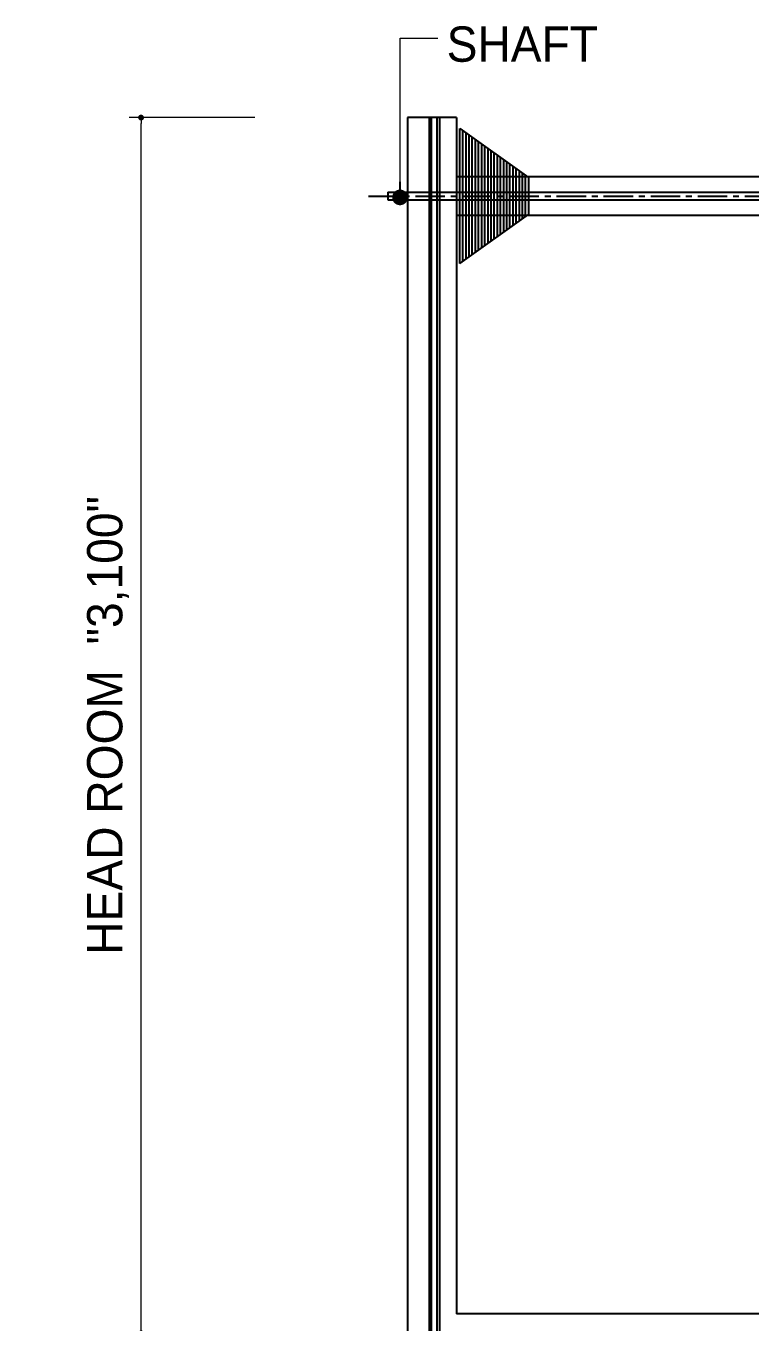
# Model space of a CAD drawing. Header units: millimetres. Extents: x 1448 to 104164, y -19509 to -89.
# Drawn here: x 78684 to 80531, y -5874 to -2569 of the extents above; entities that cross this region are included whole.
import ezdxf

# ---------------------------------------------------------------- set-up
doc = ezdxf.new("R2010")
doc.units = ezdxf.units.MM
doc.header["$LTSCALE"] = 60
doc.header["$MEASUREMENT"] = 0
doc.header["$PDSIZE"] = -10
doc.linetypes.add('CENTER', pattern=[2, 1.25, -0.25, 0.25, -0.25])
doc.layers.get('0').update_dxf_attribs({"linetype": 'CONTINUOUS'})
doc.layers.get('Defpoints').update_dxf_attribs({"color": 171, "linetype": 'CONTINUOUS'})
for name, color, linetype in [('(주)하나기공-DIM', 7, 'CONTINUOUS'), ('(주)하나기공-TEXT', 3, 'CONTINUOUS'), ('cen', 14, 'CONTINUOUS'), ('도면층2', 3, 'CONTINUOUS')]:
    doc.layers.add(name, color=color, linetype=linetype)
doc.styles.add('0T-OUT', font='H2GTRE.TTF')
doc.dimstyles.new('MAIN', dxfattribs={"dimtxt": 1.5, "dimasz": 0.5, "dimexe": 1, "dimexo": 2, "dimgap": 1, "dimtad": 1, "dimdec": 0, "dimdsep": 46, "dimlunit": 6, "dimtxsty": '0T-OUT', "dimblk": 'DOT', "dimcen": 2.5, "dimdle": 2, "dimclrd": 256, "dimclre": 256, "dimclrt": 3, "dimadec": 0, "dimazin": 0, "dimtfac": 1, "dimtdec": 0, "dimtix": 1, "dimtmove": 2, "dimatfit": 3, "dimldrblk": 'DOT', "dimfxl": 1, "dimtvp": 1, "dimtolj": 1, "dimtzin": 0, "dimlwd": 0, "dimlwe": 0, "dimarcsym": 0})

# ---------------------------------------------------------------- blocks, each defined once
blk = doc.blocks.new('_Dot')
at = {"color": 0, "linetype": 'ByBlock', "lineweight": -2}
blk.add_line((-0.5, 0), (-1, 0), dxfattribs=at)
at = {"color": 0, "linetype": 'ByBlock', "const_width": 0.5}
blk.add_lwpolyline([(-0.25, 0, 1), (0.25, 0, 1)], format="xyb", close=True, dxfattribs=at)
blk = doc.blocks.new('*D138')
at = {"layer": '(주)하나기공-DIM', "lineweight": 0, "ltscale": 0.5, "transparency": 16777216}
for p, q in [((79267.6, -2802.6), (78947.7, -2802.6)), ((78977.7, -5887.6), (78977.7, -2817.6)), ((79267.6, -5902.6), (78947.7, -5902.6))]:
    blk.add_line(p, q, dxfattribs=at)
at = {"layer": 'Defpoints', "color": 0, "ltscale": 0.5, "transparency": 16777216}
for p in [(78977.7, -2802.6), (79327.6, -2802.6), (79327.6, -5902.6)]:
    blk.add_point(p, dxfattribs=at)
at = {"layer": '(주)하나기공-DIM', "lineweight": 0, "ltscale": 0.5, "transparency": 16777216, "xscale": 15, "yscale": 15, "zscale": 15}
for p, rotation in [((78977.7, -2802.6), 90), ((78977.7, -5902.6), 270)]:
    blk.add_blockref('_Dot', p, dxfattribs=dict(at, rotation=rotation))
at = {"layer": '(주)하나기공-DIM', "color": 3, "lineweight": 0, "ltscale": 0.5, "transparency": 16777216, "insert": (78893.4, -4352.6), "char_height": 90, "attachment_point": 5, "rotation": 90, "style": '0T-OUT'}
blk.add_mtext('\\A1;HEAD ROOM  "3,100"', dxfattribs=at)
blk = doc.blocks.new('DOT')
at = {"color": 0, "linetype": 'ByBlock'}
blk.add_line((-0.5, 0), (-1, 0), dxfattribs=at)
at = {"color": 0, "linetype": 'ByBlock', "const_width": 0.5}
blk.add_lwpolyline([(-0.25, 0, 1), (0.25, 0, 1)], format="xyb", close=True, dxfattribs=at)
blk = doc.blocks.new('ohd-drum-d1350-336')
at = {"layer": '도면층2'}
for p, q in [((-12257.3, 36604.8), (-12257.3, 36949.8)), ((-12257.3, 36949.8), (-12082.3, 36824.8)), ((-12249.3, 36610.5), (-12249.3, 36944.1)), ((-12241.3, 36616.2), (-12241.3, 36938.4)), ((-12233.3, 36621.9), (-12233.3, 36932.7)), ((-12225.3, 36627.7), (-12225.3, 36926.9)), ((-12225.3, 36627.7), (-12225.3, 36926.9)), ((-12217.3, 36633.4), (-12217.3, 36921.2)), ((-12209.3, 36639.1), (-12209.3, 36915.5)), ((-12201.3, 36644.8), (-12201.3, 36909.8)), ((-12193.3, 36650.5), (-12193.3, 36904.1)), ((-12185.3, 36656.2), (-12185.3, 36898.4)), ((-12177.3, 36661.9), (-12177.3, 36892.7)), ((-12169.3, 36667.7), (-12169.3, 36886.9)), ((-12161.3, 36673.4), (-12161.3, 36881.2)), ((-12153.3, 36679.1), (-12153.3, 36875.5)), ((-12145.3, 36684.8), (-12145.3, 36869.8)), ((-12137.3, 36690.5), (-12137.3, 36864.1)), ((-12129.3, 36696.2), (-12129.3, 36858.4)), ((-12121.3, 36701.9), (-12121.3, 36852.7)), ((-12113.3, 36707.7), (-12113.3, 36846.9)), ((-12105.3, 36713.4), (-12105.3, 36841.2)), ((-12097.3, 36719.1), (-12097.3, 36835.5)), ((-12089.3, 36724.8), (-12089.3, 36829.8)), ((-12082.3, 36824.8), (-12082.3, 36729.8)), ((-12257.3, 36604.8), (-12082.3, 36729.8))]:
    blk.add_line(p, q, dxfattribs=at)

msp = doc.modelspace()

# ---------------------------------------------------------------- linework, layer by layer
at = {"color": 3}
for p, q in [((79657.4, -2802.6), (79657.4, -9902.6)), ((79782.4, -2802.6), (79657.4, -2802.6)), ((79782.4, -2802.6), (79782.4, -5852.6)), ((79782.4, -2952.6), (85582.4, -2952.6)), ((79607.4, -2992.6), (85865.4, -2992.6)), ((79607.4, -2992.6), (79607.4, -3012.6)), ((79607.4, -3012.6), (85865.4, -3012.6)), ((85582.4, -3052.6), (79782.4, -3052.6)), ((85582.4, -5852.6), (79782.4, -5852.6))]:
    msp.add_line(p, q, dxfattribs=at)
at = {"color": 4}
for p, q in [((79712.7, -2802.6), (79712.7, -9902.6)), ((79714.7, -2802.6), (79714.7, -9902.6)), ((79717.6, -2802.6), (79717.6, -9902.6)), ((79732.3, -2802.6), (79732.3, -9902.6)), ((79739, -2802.6), (79739, -9902.6))]:
    msp.add_line(p, q, dxfattribs=at)
at = {"layer": 'cen', "linetype": 'CENTER'}
msp.add_line((79557.4, -3002.6), (85915.4, -3002.6), dxfattribs=at)

# ---------------------------------------------------------------- block references
at = {"color": 0}
msp.add_blockref('ohd-drum-d1350-336', (92047.8, -39779.9), dxfattribs=at)

# ---------------------------------------------------------------- texts
at = {"layer": '(주)하나기공-TEXT', "insert": (79724.3, -2570.3), "char_height": 90, "attachment_point": 1, "style": '0T-OUT'}
msp.add_mtext(' SHAFT', dxfattribs=at)

# ---------------------------------------------------------------- dimensions: what is measured, and where the dimension line sits
at = {"layer": '(주)하나기공-DIM', "lineweight": 0, "ltscale": 0.5}
dim = msp.add_linear_dim(base=(78977.7, -2802.6), p1=(79327.6, -5902.6), p2=(79327.6, -2802.6), angle=90, text='HEAD ROOM  "<>"', dimstyle='MAIN', override={"dimscale": 30, "dimtxt": 3, "dimtmove": 0}, dxfattribs=at)
dim.commit()
dim.dimension.update_dxf_attribs({"geometry": '*D138', "text_midpoint": (78893.4, -4352.6)})

# ---------------------------------------------------------------- leaders
msp.add_leader([(79638.1, -3006.1), (79638.1, -2600.5, 1.8), (79734.9, -2600.5, 1.8)], dimstyle='MAIN', override={"dimscale": 20, "dimasz": 2, "dimtad": 0, "dimldrblk": 'DOT', "dimfxl": 2, "dimarcsym": 2})

doc.saveas('drawing.dxf')
